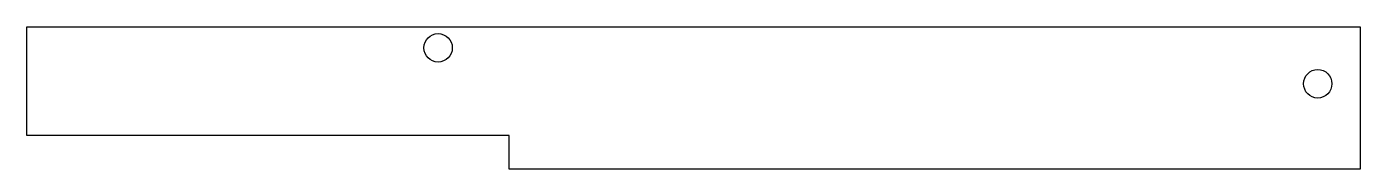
# Model space of a CAD drawing. Header units: millimetres. Extents: x -300 to -206, y -11.6 to -1.6.
import ezdxf

# ---------------------------------------------------------------- set-up
doc = ezdxf.new("R2010")
doc.units = ezdxf.units.MM
doc.layers.get('0').update_dxf_attribs({"linetype": 'CONTINUOUS'})

msp = doc.modelspace()

# ---------------------------------------------------------------- linework, layer by layer
msp.add_lwpolyline([(-266, -9.269), (-300, -9.269), (-300, -1.626), (-206, -1.626), (-206, -11.626), (-266, -11.626)], close=True)
for centre in [(-271, -3.105), (-209, -5.626)]:
    msp.add_circle(centre, 1)

doc.saveas('drawing.dxf')
